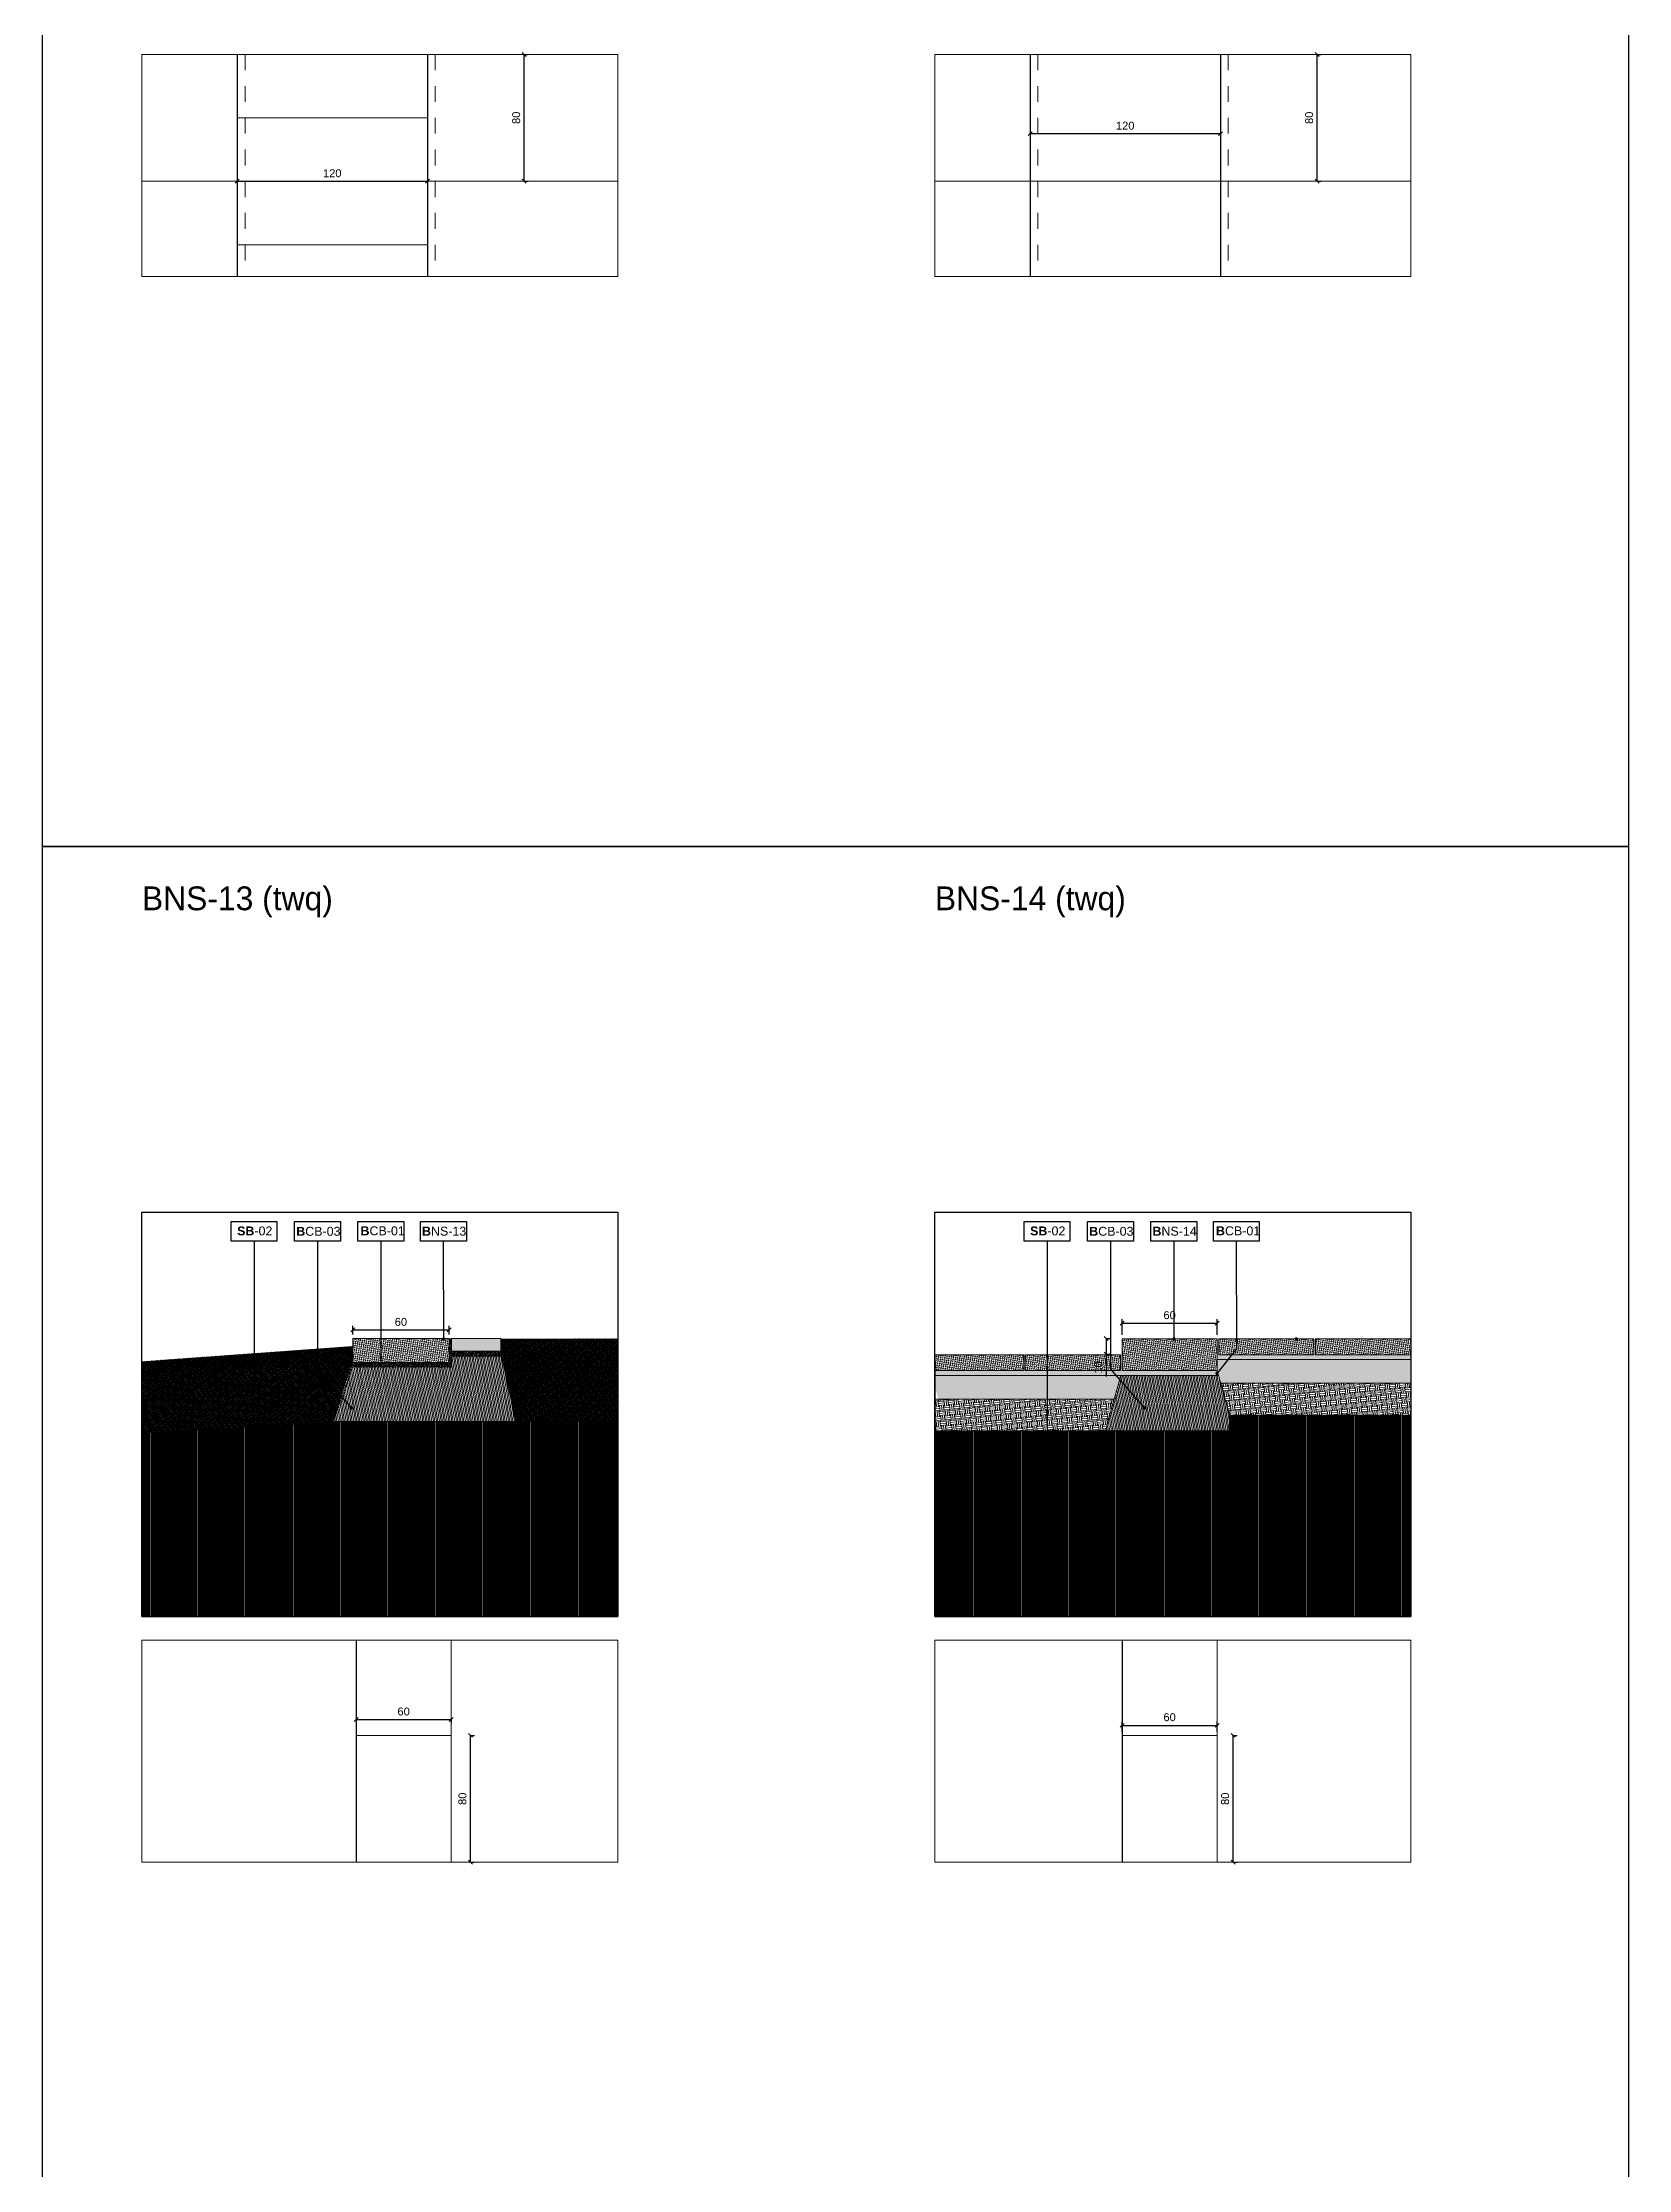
# Model space of a CAD drawing. Header units: metres. Extents: x -325 to 301, y -147 to 149.
# Drawn here: x 240.92 to 250.92, y 65.11 to 78.53 of the extents above; entities that cross this region are included whole.
import ezdxf

# ---------------------------------------------------------------- set-up
doc = ezdxf.new("R2010")
doc.units = ezdxf.units.M
doc.linetypes.add('HIDDEN', pattern=[0.375, 0.25, -0.125])
doc.layers.get('Defpoints').update_dxf_attribs({"lineweight": 13})
doc.layers.add('-aux', color=50, linetype='Continuous', plot=False)
doc.layers.add('02-L-AUX', color=2, linetype='Continuous', plot=False)
for name, color, linetype, true_color in [('0-TX-1_25', 7, 'Continuous', 0x3f4f7f), ('3-TR-paviment fort', 7, 'Continuous', 0xd1d1d1), ('EIT_3 TR sorra', 7, 'Continuous', 0xd8ceb0)]:
    doc.layers.add(name, color=color, linetype=linetype, true_color=true_color)
for name, color, linetype, lineweight, true_color in [('02-L-Joints-Paviment_07_Natural Stone', 7, 'Continuous', 5, 0x998833), ('03-TR-Paviment_02_Sealed Gravel', 7, 'Continuous', 5, 0xd4be8c), ('03-TR-Paviment_08_Natural Stone Bleachers', 7, 'Continuous', 5, 0xafad9d), ('3-TR tot_u', 7, 'Continuous', 5, 0x787878)]:
    doc.layers.add(name, color=color, linetype=linetype, lineweight=lineweight, true_color=true_color)
for name, color, linetype in [('02-L-Stair-Terraces', 6, 'Continuous'), ('1-SECCIÓ', 1, 'Continuous'), ('A-KEYPLAN_HATCH', 7, 'Continuous'), ('A_TEXT_2', 7, 'Continuous'), ('EIT_0 Llegenda', 7, 'Continuous'), ('EIT_3 TR terra vegetal', 45, 'Continuous')]:
    doc.layers.add(name, color=color, linetype=linetype)
for name, color, linetype, lineweight in [('1-CM', 7, 'Continuous', 0), ('2-L-Projecció', 252, 'Continuous', 0), ('2-L-secció', 1, 'Continuous', 0), ('3-TR Formigó', 252, 'Continuous', 0), ('3-TR Seleccionat', 44, 'Continuous', 0), ('3-TR Tot-u', 37, 'Continuous', 0), ('3-TR-recebo', 252, 'Continuous', 0)]:
    doc.layers.add(name, color=color, linetype=linetype, lineweight=lineweight)
doc.styles.get("Standard").update_dxf_attribs({"font": 'arial.ttf'})
doc.styles.add('x-llegenda materials$0$ENGRAVERS', font='TT0586M.TTF')
doc.dimstyles.new('ISO-25', dxfattribs={"dimtxt": 0.1, "dimasz": 0.1, "dimexe": 0.1, "dimexo": 0.1, "dimgap": 0.1, "dimtad": 1, "dimdec": 0, "dimlfac": 100, "dimzin": 9, "dimtxsty": 'Standard', "dimblk": 'OBLIQUE', "dimcen": 0.1, "dimadec": 0, "dimazin": 0, "dimtfac": 1, "dimtdec": 0, "dimtmove": 0, "dimatfit": 3, "dimldrblk": 'OBLIQUE', "dimfxl": 1, "dimarcsym": 0})

# ---------------------------------------------------------------- blocks, each defined once
blk = doc.blocks.new('_Oblique')
at = {"color": 0, "lineweight": -2}
blk.add_line((-0.5, -0.5), (0.5, 0.5), dxfattribs=at)
blk = doc.blocks.new('*D913')
at = {"layer": '0-TX-1_25', "color": 0, "lineweight": -2, "transparency": 16777216}
for p, q in [((242.149, 77.652), (242.149, 77.627)), ((242.149, 77.652), (243.349, 77.652)), ((243.349, 77.652), (243.349, 77.627))]:
    blk.add_line(p, q, dxfattribs=at)
at = {"layer": 'Defpoints', "color": 0, "transparency": 16777216}
for p in [(242.149, 77.652), (243.349, 77.652), (243.349, 77.652)]:
    blk.add_point(p, dxfattribs=at)
at = {"layer": '0-TX-1_25', "color": 0, "lineweight": -2, "transparency": 16777216, "xscale": 0.025, "yscale": 0.025, "zscale": 0.025, "rotation": 180}
blk.add_blockref('_Oblique', (242.149, 77.652), dxfattribs=at)
at = {"layer": '0-TX-1_25', "color": 0, "lineweight": -2, "transparency": 16777216, "xscale": 0.025, "yscale": 0.025, "zscale": 0.025}
blk.add_blockref('_Oblique', (243.349, 77.652), dxfattribs=at)
at = {"layer": '0-TX-1_25', "color": 0, "transparency": 16777216, "insert": (242.749, 77.702), "char_height": 0.05, "width": 0.05195, "attachment_point": 5}
blk.add_mtext('120', dxfattribs=at)
blk = doc.blocks.new('*D914')
at = {"layer": '0-TX-1_25', "color": 0, "lineweight": -2, "transparency": 16777216}
for p, q in [((243.96, 78.452), (243.985, 78.452)), ((243.96, 77.652), (243.96, 78.452)), ((243.96, 77.652), (243.985, 77.652))]:
    blk.add_line(p, q, dxfattribs=at)
at = {"layer": 'Defpoints', "color": 0, "transparency": 16777216}
for p in [(243.96, 78.452), (243.96, 78.452), (243.96, 77.652)]:
    blk.add_point(p, dxfattribs=at)
at = {"layer": '0-TX-1_25', "color": 0, "lineweight": -2, "transparency": 16777216, "xscale": 0.025, "yscale": 0.025, "zscale": 0.025}
for p, rotation in [((243.96, 78.452), 90), ((243.96, 77.652), 270)]:
    blk.add_blockref('_Oblique', p, dxfattribs=dict(at, rotation=rotation))
at = {"layer": '0-TX-1_25', "color": 0, "transparency": 16777216, "insert": (243.909, 78.052), "char_height": 0.05, "attachment_point": 5, "rotation": 90}
blk.add_mtext('80', dxfattribs=at)
blk = doc.blocks.new('*D930')
at = {"layer": '0-TX-1_25', "color": 0, "lineweight": -2, "transparency": 16777216}
for p, q in [((247.149, 77.952), (247.149, 77.927)), ((247.149, 77.952), (248.349, 77.952)), ((248.349, 77.952), (248.349, 77.927))]:
    blk.add_line(p, q, dxfattribs=at)
at = {"layer": 'Defpoints', "color": 0, "transparency": 16777216}
for p in [(247.149, 77.952), (248.349, 77.952), (248.349, 77.952)]:
    blk.add_point(p, dxfattribs=at)
at = {"layer": '0-TX-1_25', "color": 0, "lineweight": -2, "transparency": 16777216, "xscale": 0.025, "yscale": 0.025, "zscale": 0.025, "rotation": 180}
blk.add_blockref('_Oblique', (247.149, 77.952), dxfattribs=at)
at = {"layer": '0-TX-1_25', "color": 0, "lineweight": -2, "transparency": 16777216, "xscale": 0.025, "yscale": 0.025, "zscale": 0.025}
blk.add_blockref('_Oblique', (248.349, 77.952), dxfattribs=at)
at = {"layer": '0-TX-1_25', "color": 0, "transparency": 16777216, "insert": (247.749, 78.002), "char_height": 0.05, "width": 0.05195, "attachment_point": 5}
blk.add_mtext('120', dxfattribs=at)
blk = doc.blocks.new('*D931')
at = {"layer": '0-TX-1_25', "color": 0, "lineweight": -2, "transparency": 16777216}
for p, q in [((248.96, 78.452), (248.985, 78.452)), ((248.96, 77.652), (248.96, 78.452)), ((248.96, 77.652), (248.985, 77.652))]:
    blk.add_line(p, q, dxfattribs=at)
at = {"layer": 'Defpoints', "color": 0, "transparency": 16777216}
for p in [(248.96, 78.452), (248.96, 78.452), (248.96, 77.652)]:
    blk.add_point(p, dxfattribs=at)
at = {"layer": '0-TX-1_25', "color": 0, "lineweight": -2, "transparency": 16777216, "xscale": 0.025, "yscale": 0.025, "zscale": 0.025}
for p, rotation in [((248.96, 78.452), 90), ((248.96, 77.652), 270)]:
    blk.add_blockref('_Oblique', p, dxfattribs=dict(at, rotation=rotation))
at = {"layer": '0-TX-1_25', "color": 0, "transparency": 16777216, "insert": (248.909, 78.052), "char_height": 0.05, "attachment_point": 5, "rotation": 90}
blk.add_mtext('80', dxfattribs=at)
blk = doc.blocks.new('hatch keyplan 2')
at = {"layer": 'A-KEYPLAN_HATCH'}
blk.add_lwpolyline([(0, 0.00548), (0.01287, 0.00548), (0.01287, 0), (0, 0)], close=True, dxfattribs=at)
blk = doc.blocks.new('hatch keyplan')
at = {"layer": 'A-KEYPLAN_HATCH'}
blk.add_blockref('hatch keyplan 2', (1.43058, 0.85215), dxfattribs=at)
blk = doc.blocks.new('SB-02')
at = {"layer": 'A-KEYPLAN_HATCH'}
blk.add_blockref('hatch keyplan', (-1.43058, -0.85215), dxfattribs=at)
at = {"layer": 'A_TEXT_2', "insert": (-0.0008, 0.00408), "char_height": 0.0025, "attachment_point": 1}
blk.add_mtext_dynamic_manual_height_columns('\\pi0.00249;{\\fArial|b1|i0|c0|p34;SB}-02', width=0.0145619, gutter_width=0.015, heights=[0], dxfattribs=at)
blk = doc.blocks.new('B-CB01')
at = {"layer": 'A-KEYPLAN_HATCH'}
blk.add_blockref('hatch keyplan', (-1.43058, -0.85215), dxfattribs=at)
at = {"layer": 'A_TEXT_2', "insert": (-0.0008, 0.00411), "char_height": 0.0025, "attachment_point": 1}
blk.add_mtext_dynamic_manual_height_columns('\\pi0.00152;{\\fArial|b1|i0|c0|p34;B}CB-01', width=0.0145619, gutter_width=0.015, heights=[0], dxfattribs=at)
blk = doc.blocks.new('*D937')
at = {"layer": '0-TX-1_25', "color": 0, "lineweight": -2, "transparency": 16777216}
for p, q in [((242.899, 67.952), (242.899, 67.927)), ((242.899, 67.952), (243.499, 67.952)), ((243.499, 67.952), (243.499, 67.927))]:
    blk.add_line(p, q, dxfattribs=at)
at = {"layer": 'Defpoints', "color": 0, "transparency": 16777216}
for p in [(242.899, 67.952), (243.499, 67.952), (243.499, 67.952)]:
    blk.add_point(p, dxfattribs=at)
at = {"layer": '0-TX-1_25', "color": 0, "lineweight": -2, "transparency": 16777216, "xscale": 0.025, "yscale": 0.025, "zscale": 0.025, "rotation": 180}
blk.add_blockref('_Oblique', (242.899, 67.952), dxfattribs=at)
at = {"layer": '0-TX-1_25', "color": 0, "lineweight": -2, "transparency": 16777216, "xscale": 0.025, "yscale": 0.025, "zscale": 0.025}
blk.add_blockref('_Oblique', (243.499, 67.952), dxfattribs=at)
at = {"layer": '0-TX-1_25', "color": 0, "transparency": 16777216, "insert": (243.199, 68.002), "char_height": 0.05, "width": 0.05195, "attachment_point": 5}
blk.add_mtext('60', dxfattribs=at)
blk = doc.blocks.new('*D938')
at = {"layer": '0-TX-1_25', "color": 0, "lineweight": -2, "transparency": 16777216}
for p, q in [((243.62, 67.852), (243.645, 67.852)), ((243.62, 67.052), (243.62, 67.852)), ((243.62, 67.052), (243.645, 67.052))]:
    blk.add_line(p, q, dxfattribs=at)
at = {"layer": 'Defpoints', "color": 0, "transparency": 16777216}
for p in [(243.62, 67.852), (243.62, 67.852), (243.62, 67.052)]:
    blk.add_point(p, dxfattribs=at)
at = {"layer": '0-TX-1_25', "color": 0, "lineweight": -2, "transparency": 16777216, "xscale": 0.025, "yscale": 0.025, "zscale": 0.025}
for p, rotation in [((243.62, 67.852), 90), ((243.62, 67.052), 270)]:
    blk.add_blockref('_Oblique', p, dxfattribs=dict(at, rotation=rotation))
at = {"layer": '0-TX-1_25', "color": 0, "transparency": 16777216, "insert": (243.57, 67.452), "char_height": 0.05, "attachment_point": 5, "rotation": 90}
blk.add_mtext('80', dxfattribs=at)
blk = doc.blocks.new('B-CB03')
at = {"layer": 'A-KEYPLAN_HATCH'}
blk.add_blockref('hatch keyplan', (-1.43058, -0.85215), dxfattribs=at)
at = {"layer": 'A_TEXT_2', "insert": (-0.0008, 0.00398), "char_height": 0.0025, "attachment_point": 1}
blk.add_mtext_dynamic_manual_height_columns('\\pi0.00128;{\\fArial|b1|i0|c0|p34;B}CB-03', width=0.0145619, gutter_width=0.015, heights=[0], dxfattribs=at)
blk = doc.blocks.new('POINT')
at = {"layer": '0-TX-1_25'}
h = blk.add_hatch(dxfattribs=at)
h.set_pattern_fill('ANGLE', color=256)
h.set_pattern_definition([(0, (-83.747, -12.726), (0, 6.985), [5.08, -1.905]), (90, (-83.747, -12.726), (-6.985, 4e-16), [5.08, -1.905])])
edge = h.paths.add_edge_path()
edge.add_arc((0, 0), 0.0075, 0, 360)
h = blk.add_hatch(color=256, dxfattribs=at)
h.dxf.hatch_style = 1
edge = h.paths.add_edge_path()
edge.add_arc((0, 0), 0.0075, 0, 360)
blk.add_circle((0, 0), 0.0075, dxfattribs=at)
blk = doc.blocks.new('*D939')
at = {"layer": '0-TX-1_25', "color": 0, "lineweight": -2, "transparency": 16777216}
for p, q in [((242.878, 70.379), (242.878, 70.434)), ((243.486, 70.379), (243.486, 70.434)), ((242.878, 70.409), (243.486, 70.409))]:
    blk.add_line(p, q, dxfattribs=at)
at = {"layer": 'Defpoints', "color": 0, "transparency": 16777216}
for p in [(242.878, 70.354), (243.486, 70.409), (243.486, 70.354, 0)]:
    blk.add_point(p, dxfattribs=at)
at = {"layer": '0-TX-1_25', "color": 0, "lineweight": -2, "transparency": 16777216, "xscale": 0.025, "yscale": 0.025, "zscale": 0.025, "rotation": 180}
blk.add_blockref('_Oblique', (242.878, 70.409), dxfattribs=at)
at = {"layer": '0-TX-1_25', "color": 0, "lineweight": -2, "transparency": 16777216, "xscale": 0.025, "yscale": 0.025, "zscale": 0.025}
blk.add_blockref('_Oblique', (243.486, 70.409), dxfattribs=at)
at = {"layer": '0-TX-1_25', "color": 0, "transparency": 16777216, "insert": (243.182, 70.459), "char_height": 0.05, "attachment_point": 5}
blk.add_mtext('60', dxfattribs=at)
blk = doc.blocks.new('BNS-13')
at = {"layer": 'A-KEYPLAN_HATCH', "xscale": 0.7124947396918078, "yscale": 0.7124947396918078, "zscale": 0.7124947396918078}
blk.add_blockref('hatch keyplan', (-1.01928, -0.60715), dxfattribs=at)
at = {"layer": 'A_TEXT_2', "insert": (0.00031, 0.00286), "char_height": 0.0017812, "attachment_point": 1}
blk.add_mtext_dynamic_manual_height_columns('{\\fArial|b1|i0|c0|p34;B}NS-13', width=0.0103753, gutter_width=0.01069, heights=[0], dxfattribs=at)
blk = doc.blocks.new('*D940')
at = {"layer": '0-TX-1_25', "color": 0, "lineweight": -2, "transparency": 16777216}
for p, q in [((248.429, 67.852), (248.454, 67.852)), ((248.429, 67.052), (248.429, 67.852)), ((248.429, 67.052), (248.454, 67.052))]:
    blk.add_line(p, q, dxfattribs=at)
at = {"layer": 'Defpoints', "color": 0, "transparency": 16777216}
for p in [(248.429, 67.852), (248.429, 67.852), (248.429, 67.052)]:
    blk.add_point(p, dxfattribs=at)
at = {"layer": '0-TX-1_25', "color": 0, "lineweight": -2, "transparency": 16777216, "xscale": 0.025, "yscale": 0.025, "zscale": 0.025}
for p, rotation in [((248.429, 67.852), 90), ((248.429, 67.052), 270)]:
    blk.add_blockref('_Oblique', p, dxfattribs=dict(at, rotation=rotation))
at = {"layer": '0-TX-1_25', "color": 0, "transparency": 16777216, "insert": (248.379, 67.452), "char_height": 0.05, "attachment_point": 5, "rotation": 90}
blk.add_mtext('80', dxfattribs=at)
blk = doc.blocks.new('*D941')
at = {"layer": '0-TX-1_25', "color": 0, "lineweight": -2, "transparency": 16777216}
for p, q in [((247.629, 70.355), (247.654, 70.355)), ((247.629, 70.355), (247.629, 70.255)), ((247.629, 70.255), (247.654, 70.255)), ((247.629, 70.255), (247.629, 70.114))]:
    blk.add_line(p, q, dxfattribs=at)
at = {"layer": 'Defpoints', "color": 0, "transparency": 16777216}
for p in [(247.629, 70.355), (247.629, 70.255), (247.629, 70.255)]:
    blk.add_point(p, dxfattribs=at)
at = {"layer": '0-TX-1_25', "color": 0, "lineweight": -2, "transparency": 16777216, "xscale": 0.025, "yscale": 0.025, "zscale": 0.025}
for p, rotation in [((247.629, 70.355), 90), ((247.629, 70.255), 270)]:
    blk.add_blockref('_Oblique', p, dxfattribs=dict(at, rotation=rotation))
at = {"layer": '0-TX-1_25', "color": 0, "transparency": 16777216, "insert": (247.579, 70.172), "char_height": 0.05, "attachment_point": 5, "rotation": 90}
blk.add_mtext('10', dxfattribs=at)
blk = doc.blocks.new('*D942')
at = {"layer": '0-TX-1_25', "color": 0, "lineweight": -2, "transparency": 16777216}
for p, q in [((247.729, 70.377), (247.729, 70.476)), ((247.729, 70.451), (248.329, 70.451)), ((248.329, 70.377), (248.329, 70.476))]:
    blk.add_line(p, q, dxfattribs=at)
at = {"layer": 'Defpoints', "color": 0, "transparency": 16777216}
for p in [(248.329, 70.451), (247.729, 70.352), (248.329, 70.352)]:
    blk.add_point(p, dxfattribs=at)
at = {"layer": '0-TX-1_25', "color": 0, "lineweight": -2, "transparency": 16777216, "xscale": 0.025, "yscale": 0.025, "zscale": 0.025, "rotation": 180}
blk.add_blockref('_Oblique', (247.729, 70.451), dxfattribs=at)
at = {"layer": '0-TX-1_25', "color": 0, "lineweight": -2, "transparency": 16777216, "xscale": 0.025, "yscale": 0.025, "zscale": 0.025}
blk.add_blockref('_Oblique', (248.329, 70.451), dxfattribs=at)
at = {"layer": '0-TX-1_25', "color": 0, "transparency": 16777216, "insert": (248.029, 70.501), "char_height": 0.05, "attachment_point": 5}
blk.add_mtext('60', dxfattribs=at)
blk = doc.blocks.new('*D943')
at = {"layer": '0-TX-1_25', "color": 0, "lineweight": -2, "transparency": 16777216}
for p, q in [((247.729, 67.877), (247.729, 67.94)), ((247.729, 67.915), (248.329, 67.915)), ((248.329, 67.877), (248.329, 67.94))]:
    blk.add_line(p, q, dxfattribs=at)
at = {"layer": 'Defpoints', "color": 0, "transparency": 16777216}
for p in [(248.329, 67.915), (247.729, 67.852), (248.329, 67.852)]:
    blk.add_point(p, dxfattribs=at)
at = {"layer": '0-TX-1_25', "color": 0, "lineweight": -2, "transparency": 16777216, "xscale": 0.025, "yscale": 0.025, "zscale": 0.025, "rotation": 180}
blk.add_blockref('_Oblique', (247.729, 67.915), dxfattribs=at)
at = {"layer": '0-TX-1_25', "color": 0, "lineweight": -2, "transparency": 16777216, "xscale": 0.025, "yscale": 0.025, "zscale": 0.025}
blk.add_blockref('_Oblique', (248.329, 67.915), dxfattribs=at)
at = {"layer": '0-TX-1_25', "color": 0, "transparency": 16777216, "insert": (248.029, 67.966), "char_height": 0.05, "attachment_point": 5}
blk.add_mtext('60', dxfattribs=at)
blk = doc.blocks.new('BNS.14')
at = {"layer": 'A-KEYPLAN_HATCH', "xscale": 0.7124947396918078, "yscale": 0.7124947396918078, "zscale": 0.7124947396918078}
blk.add_blockref('hatch keyplan', (-1.01928, -0.60715), dxfattribs=at)
at = {"layer": 'A_TEXT_2', "insert": (0.00031, 0.00286), "char_height": 0.0017812, "attachment_point": 1}
blk.add_mtext_dynamic_manual_height_columns('{\\fArial|b1|i0|c0|p34;B}NS-14', width=0.0103753, gutter_width=0.01069, heights=[0], dxfattribs=at)

msp = doc.modelspace()

# ---------------------------------------------------------------- hatches: boundary and pattern name
at = {"layer": '03-TR-Paviment_02_Sealed Gravel'}
h = msp.add_hatch(dxfattribs=at)
h.set_pattern_fill('_USER', color=256, scale=0.008, angle=234.1752, style=0, double=1, pattern_type=0)
h.set_pattern_definition([(234.17524389634, (419711.089566, 4594371.2788515), (0.006486487979183, -0.004682464489553), []), (324.17524389634, (419711.089566, 4594371.2788515), (0.004682464489553, 0.006486487979183), [])])
h.paths.add_polyline_path([(243.907, 69.83), (243.817, 70.244), (243.811, 70.35), (244.549, 70.352), (244.549, 69.83)])
at = {"layer": '03-TR-Paviment_08_Natural Stone Bleachers', "extrusion": (-4.31295e-06, 1.2847e-09, 1)}
h = msp.add_hatch(dxfattribs=at)
h.set_pattern_fill('DASH', color=256, scale=0.00261084836, angle=233, style=0, double=1)
h.paths.add_polyline_path([(242.878, 70.354), (242.878, 70.204), (243.486, 70.204), (243.486, 70.354)])
at = {"layer": '03-TR-Paviment_08_Natural Stone Bleachers'}
h = msp.add_hatch(dxfattribs=at)
h.set_pattern_fill('DASH', color=256, scale=0.00261084836, angle=233, style=0, double=1)
h.paths.add_polyline_path([(248.329, 70.152), (248.329, 70.352), (247.729, 70.352), (247.729, 70.152)])
h = msp.add_hatch(dxfattribs=at)
h.set_pattern_fill('DASH', color=256, scale=0.00261084836, angle=233, style=0, double=1)
h.paths.add_polyline_path([(248.939, 70.252), (248.939, 70.352), (248.339, 70.352), (248.339, 70.252)])
h = msp.add_hatch(dxfattribs=at)
h.set_pattern_fill('DASH', color=256, scale=0.00261084836, angle=233, style=0, double=1)
h.paths.add_polyline_path([(249.549, 70.252), (249.549, 70.352), (248.949, 70.352), (248.949, 70.252)])
h = msp.add_hatch(dxfattribs=at)
h.set_pattern_fill('DASH', color=256, scale=0.002611, angle=233, style=0, double=1)
h.set_pattern_definition([(233, (139.2538435, 38.613596), (0.0016315323, -0.0116089556), [0.0082894435, -0.0082894435])])
h.paths.add_polyline_path([(246.549, 70.252), (246.549, 70.152), (247.109, 70.152), (247.109, 70.252)])
h = msp.add_hatch(dxfattribs=at)
h.set_pattern_fill('DASH', color=256, scale=0.00261084836, angle=233, style=0, double=1)
h.paths.add_polyline_path([(247.719, 70.152), (247.719, 70.252), (247.119, 70.252), (247.119, 70.152)])
at = {"layer": '3-TR Formigó'}
h = msp.add_hatch(dxfattribs=at)
h.set_pattern_fill('ANSI31', color=256, scale=0.003, angle=234.1746, style=0)
h.set_pattern_definition([(279.1746, (243.048252, 70.073813), (0.00940315, 0.0015187), [])])
h.paths.add_polyline_path([(243.817, 70.244), (243.501, 70.244), (243.501, 70.174), (242.87, 70.175), (242.843, 70.074), (242.755, 69.83), (243.907, 69.83)])
h = msp.add_hatch(dxfattribs=at)
h.set_pattern_fill('ANSI31', color=256, scale=0.003, angle=234.1752, style=0)
h.set_pattern_definition([(279.1752, (247.700956, 69.650811), (0.00940313, 0.00151881), [])])
h.paths.add_polyline_path([(247.625, 69.772), (248.406, 69.772), (248.406, 69.872), (248.337, 70.122), (247.721, 70.122)])
at = {"layer": '3-TR Seleccionat'}
h = msp.add_hatch(dxfattribs=at)
h.set_pattern_fill('ANSI31', color=256, scale=0.002, angle=45, style=0)
h.set_pattern_definition([(90, (206.0504134, 16.56044), (-0.00635, 0), [])])
h.paths.add_polyline_path([(241.548, 68.602), (244.549, 68.602), (244.549, 69.83), (242.755, 69.83), (241.541, 69.758)])
h = msp.add_hatch(dxfattribs=at)
h.set_pattern_fill('ANSI31', color=256, scale=0.002, angle=225, style=0)
h.set_pattern_definition([(270, (246.3976476, 69.409265), (0.00635, -2e-18), [])])
h.paths.add_polyline_path([(246.549, 68.602), (249.549, 68.602), (249.549, 69.872), (248.406, 69.872), (248.406, 69.772), (246.549, 69.772)])
at = {"layer": '3-TR Tot-u'}
h = msp.add_hatch(dxfattribs=at)
h.set_pattern_fill('EARTH', color=256, scale=0.005, angle=-84.0741)
h.set_pattern_definition([(275.925852, (141.40025, 38.713596), (0.034858251, -0.028302426), [0.03175, -0.03175]), (275.925852, (141.41209, 38.714825), (0.034858251, -0.028302426), [0.03175, -0.03175]), (275.925852, (141.423934, 38.716055), (0.034858251, -0.028302426), [0.03175, -0.03175]), (5.925852, (141.42829, 38.712517), (0.028302426, 0.034858251), [0.03175, -0.03175]), (5.925852, (141.42952, 38.700674), (0.028302426, 0.034858251), [0.03175, -0.03175]), (5.925852, (141.43075, 38.688832), (0.028302426, 0.034858251), [0.03175, -0.03175])])
h.paths.add_polyline_path([(248.351, 70.072), (248.406, 69.872), (249.549, 69.872), (249.549, 70.072)])
h = msp.add_hatch(dxfattribs=at)
h.set_pattern_fill('EARTH', color=256, scale=0.005, angle=-84.0741)
h.set_pattern_definition([(275.925852, (139.543724, 38.613596), (0.034858251, -0.028302426), [0.03175, -0.03175]), (275.925852, (139.555566, 38.614825), (0.034858251, -0.028302426), [0.03175, -0.03175]), (275.925852, (139.56741, 38.616055), (0.034858251, -0.028302426), [0.03175, -0.03175]), (5.925852, (139.571766, 38.612517), (0.028302426, 0.034858251), [0.03175, -0.03175]), (5.925852, (139.572995, 38.600674), (0.028302426, 0.034858251), [0.03175, -0.03175]), (5.925852, (139.574225, 38.588832), (0.028302426, 0.034858251), [0.03175, -0.03175])])
h.paths.add_polyline_path([(246.549, 69.972), (246.549, 69.772), (247.625, 69.772), (247.68, 69.972)])
at = {"layer": '3-TR tot_u'}
h = msp.add_hatch(dxfattribs=at)
h.set_pattern_fill('AR-CONC', color=256, scale=0.00025, angle=92.9928)
h.set_pattern_definition([(142.992814, (141.345588, 38.713596), (0.001601339, 0.045692094), [0.0047625, -0.0523875]), (87.992814, (141.34559, 38.713596), (-0.047239044, -0.011292642), [0.00381, -0.041910146]), (193.44426, (141.34572, 38.717404), (-0.045637704, 0.034399452), [0.004047502, -0.044522561]), (139.177014, (141.332905, 38.712933), (0.00695794, 0.068226093), [0.00714375, -0.07858125]), (189.62837, (141.333485, 38.71862), (-0.064870924, 0.05604051), [0.006071256, -0.0667839]), (84.176966, (141.332905, 38.71293), (-0.064870924, 0.05604051), [0.00571499, -0.062864933]), (113.992814, (141.335744, 38.71944), (0.023552455, 0.039186736), [0.0047625, -0.0523875]), (58.992814, (141.335744, 38.71944), (-0.04679087, 0.013025288), [0.00381, -0.04191]), (164.44426, (141.337707, 38.722706), (-0.023238414, 0.052212023), [0.004047502, -0.044522484]), (130.492814, (141.345588, 38.713596), (-0.021150243, -0.000332572), [0, -0.041402, 0, -0.042545, 0, -0.04206875]), (100.492814, (141.345588, 38.713596), (-0.02588316, 0.0153745068), [0, -0.024257, 0, -0.0404495, 0, -0.01603375]), (60.492814, (141.346327, 38.699455), (-0.0003395879, 0.033926191), [0, -0.015875, 0, -0.04953, 0, -0.0657225]), (50.492814, (141.34666, 38.693114), (-0.0082814355, 0.036649903), [0, -0.0206375, 0, -0.032893, 0, -0.0466725])])
h.paths.add_polyline_path([(248.329, 70.222), (248.329, 70.152), (248.351, 70.072), (249.549, 70.072), (249.549, 70.222)])
h = msp.add_hatch(dxfattribs=at)
h.set_pattern_fill('AR-CONC', color=256, scale=0.00025, angle=92.9928)
h.set_pattern_definition([(142.992814, (139.565588, 38.61361), (0.001601339, 0.045692094), [0.0047625, -0.0523875]), (87.992814, (139.56559, 38.61361), (-0.047239044, -0.011292642), [0.00381, -0.041910146]), (193.44426, (139.56572, 38.617418), (-0.045637704, 0.034399452), [0.004047502, -0.044522561]), (139.177014, (139.552905, 38.612947), (0.00695794, 0.068226093), [0.00714375, -0.07858125]), (189.62837, (139.553485, 38.61863), (-0.064870924, 0.05604051), [0.006071256, -0.0667839]), (84.176966, (139.552905, 38.61295), (-0.064870924, 0.05604051), [0.00571499, -0.062864933]), (113.992814, (139.555744, 38.619454), (0.023552455, 0.039186736), [0.0047625, -0.0523875]), (58.992814, (139.555744, 38.619454), (-0.04679087, 0.013025288), [0.00381, -0.04191]), (164.44426, (139.557707, 38.62272), (-0.023238414, 0.052212023), [0.004047502, -0.044522484]), (130.492814, (139.565588, 38.61361), (-0.021150243, -0.000332572), [0, -0.041402, 0, -0.042545, 0, -0.04206875]), (100.492814, (139.565588, 38.61361), (-0.02588316, 0.0153745068), [0, -0.024257, 0, -0.0404495, 0, -0.01603375]), (60.492814, (139.566327, 38.599469), (-0.0003395879, 0.033926191), [0, -0.015875, 0, -0.04953, 0, -0.0657225]), (50.492814, (139.56666, 38.593127), (-0.0082814355, 0.036649903), [0, -0.0206375, 0, -0.032893, 0, -0.0466725])])
h.paths.add_polyline_path([(246.549, 70.122), (246.549, 70.052), (246.571, 69.972), (247.68, 69.972), (247.721, 70.122)])
at = {"layer": '3-TR-paviment fort', "extrusion": (-4.31295e-06, 1.2847e-09, 1)}
msp.add_hatch(color=256, dxfattribs=at).paths.add_polyline_path([(243.811, 70.354), (243.811, 70.274), (243.501, 70.274), (243.501, 70.354)])
at = {"layer": '3-TR-recebo'}
h = msp.add_hatch(dxfattribs=at)
h.set_pattern_fill('_USER', color=256, scale=0.008, angle=229.8686, style=0, double=1, pattern_type=0)
h.set_pattern_definition([(229.8686, (241.862167, 71.055778), (0.006116544, -0.005156344), []), (319.8686, (241.862167, 71.055778), (0.005156344, 0.006116544), [])])
h.paths.add_polyline_path([(242.878, 70.266), (242.878, 70.204), (242.439, 70.172), (241.549, 70.109), (241.549, 70.208), (241.747, 70.223), (242.415, 70.271), (242.878, 70.304)])
at = {"layer": 'EIT_3 TR sorra'}
h = msp.add_hatch(dxfattribs=at)
h.set_pattern_fill('ANSI36', color=256, scale=0.0025515109, angle=-0.56745428, style=0, double=1)
h.paths.add_polyline_path([(243.486, 70.244), (243.486, 70.354), (243.501, 70.354), (243.501, 70.274), (243.811, 70.274), (243.817, 70.245), (243.501, 70.244), (243.501, 70.174), (242.87, 70.175), (242.878, 70.204), (243.486, 70.204)])
h = msp.add_hatch(dxfattribs=at)
h.set_pattern_fill('ANSI36', color=256, scale=0.002552, angle=-0.5675, style=0, double=1)
h.set_pattern_definition([(44.43255, (242.243484, 74.616036), (0.004452031, 0.015709518), [0.020252618, -0.004050524, 0, -0.004050524])])
h.paths.add_polyline_path([(248.329, 70.352), (248.329, 70.222), (249.549, 70.222), (249.549, 70.252), (248.949, 70.252), (248.949, 70.352), (248.939, 70.352), (248.939, 70.252), (248.339, 70.252), (248.339, 70.352)])
h = msp.add_hatch(dxfattribs=at)
h.set_pattern_fill('ANSI36', color=256, scale=0.002552, angle=-0.5675, style=0, double=1)
h.set_pattern_definition([(44.43255, (241.031683, 74.516036), (0.004452031, 0.015709518), [0.020252618, -0.004050524, 0, -0.004050524])])
h.paths.add_polyline_path([(246.549, 70.152), (246.549, 70.122), (248.337, 70.122), (248.329, 70.152), (247.729, 70.152), (247.729, 70.252), (247.719, 70.252), (247.719, 70.152), (247.119, 70.152), (247.119, 70.252), (247.109, 70.252), (247.109, 70.152)])
at = {"layer": 'EIT_3 TR terra vegetal'}
h = msp.add_hatch(dxfattribs=at)
h.set_pattern_fill('_USER', color=256, scale=0.01, angle=36.7372, style=0, double=1, pattern_type=0)
h.set_pattern_definition([(36.73715769407, (1075624.061365, 4486395.151291), (-0.005981449920947, 0.008013879013512), []), (126.73715769407, (1075624.061365, 4486395.151291), (-0.008013879013512, -0.005981449920947), [])])
h.paths.add_polyline_path([(241.549, 69.758), (241.549, 70.108), (242.878, 70.204), (242.755, 69.83)])

# ---------------------------------------------------------------- linework, layer by layer
at = {"layer": '-aux'}
for points in [[(240.922, 83.457), (250.922, 83.457), (250.922, 73.457), (240.922, 73.457)], [(240.922, 73.457), (250.922, 73.457), (250.922, 63.457), (240.922, 63.457)]]:
    msp.add_lwpolyline(points, close=True, dxfattribs=at)
for points in [[(241.549, 68.602), (241.549, 71.152), (244.549, 71.152), (244.549, 68.602)], [(246.549, 68.602), (246.549, 71.152), (249.549, 71.152), (249.549, 68.602)]]:
    msp.add_lwpolyline(points, dxfattribs=at)
at = {"layer": '0-TX-1_25'}
for points in [[(242.256, 70.969), (242.256, 69.474)], [(242.656, 70.969), (242.656, 70.162), (242.87, 69.916)], [(243.056, 70.969), (243.055, 70.189)], [(243.449, 70.969), (243.451, 70.352)], [(247.256, 70.969), (247.256, 69.64)], [(247.656, 70.969), (247.656, 70.162), (247.87, 69.916)], [(248.056, 70.969), (248.056, 70.352)], [(248.449, 70.969), (248.451, 70.287)], [(248.333, 70.137), (248.451, 70.287)]]:
    msp.add_lwpolyline(points, dxfattribs=at)
at = {"layer": '02-L-AUX'}
for points in [[(241.549, 68.602), (244.549, 68.602)], [(246.549, 68.602), (249.549, 68.602)]]:
    msp.add_lwpolyline(points, dxfattribs=at)
at = {"layer": '02-L-Joints-Paviment_07_Natural Stone'}
for points in [[(242.149, 78.052), (243.349, 78.052)], [(242.149, 77.652), (241.549, 77.652)], [(244.549, 77.652), (243.349, 77.652)], [(247.149, 77.652), (246.549, 77.652)], [(247.149, 77.652), (248.349, 77.652)], [(249.549, 77.652), (248.349, 77.652)], [(242.149, 77.252), (243.349, 77.252)], [(242.899, 67.852), (243.499, 67.852)], [(247.729, 67.852), (248.329, 67.852)]]:
    msp.add_lwpolyline(points, dxfattribs=at)
at = {"layer": '02-L-Stair-Terraces'}
for points in [[(242.149, 78.452), (242.149, 77.052)], [(243.349, 78.452), (243.349, 77.052)], [(247.149, 78.452), (247.149, 77.052)], [(248.349, 78.452), (248.349, 77.052)], [(242.899, 68.452), (242.899, 67.052)], [(247.729, 68.452), (247.729, 67.052)]]:
    msp.add_lwpolyline(points, dxfattribs=at)
at = {"layer": '1-CM'}
for points in [[(241.549, 70.108), (242.878, 70.204), (242.878, 70.266), (242.878, 70.304), (241.549, 70.208)], [(242.87, 70.175), (243.501, 70.174)], [(248.329, 70.222), (249.549, 70.222)], [(248.329, 70.152), (248.406, 69.872), (248.406, 69.772)], [(246.549, 70.122), (247.721, 70.122)], [(247.68, 69.972), (247.721, 70.122)], [(247.721, 70.122), (248.337, 70.122)], [(248.351, 70.072), (249.549, 70.072)], [(246.549, 69.972), (247.68, 69.972)], [(247.625, 69.772), (247.68, 69.972)], [(242.755, 69.83), (241.549, 69.758)], [(242.755, 69.83), (241.549, 69.758)], [(243.907, 69.83), (242.755, 69.83)], [(246.549, 69.772), (248.406, 69.772)], [(248.406, 69.872), (249.549, 69.872)]]:
    msp.add_lwpolyline(points, dxfattribs=at)
at = {"layer": '1-CM', "extrusion": (-4.31295e-06, 1.2847e-09, 1), "elevation": -0.001}
for points in [[(242.878, 70.354), (242.878, 70.204), (243.486, 70.204), (243.486, 70.354)], [(243.811, 70.274), (243.501, 70.274), (243.501, 70.354), (243.811, 70.354)]]:
    msp.add_lwpolyline(points, close=True, dxfattribs=at)
at = {"layer": '1-CM'}
for points in [[(243.907, 69.83), (243.817, 70.244), (243.811, 70.35), (244.549, 70.352), (244.549, 69.83)], [(248.329, 70.352), (248.329, 70.152), (247.729, 70.152), (247.729, 70.352)], [(248.339, 70.352), (248.939, 70.352), (248.939, 70.252), (248.339, 70.252)], [(248.949, 70.352), (249.549, 70.352), (249.549, 70.252), (248.949, 70.252)], [(246.549, 70.252), (247.109, 70.252), (247.109, 70.152), (246.549, 70.152)], [(247.119, 70.252), (247.719, 70.252), (247.719, 70.152), (247.119, 70.152)]]:
    msp.add_lwpolyline(points, close=True, dxfattribs=at)
at = {"layer": '1-CM', "extrusion": (-4.31295e-06, 1.2847e-09, 1), "elevation": -0.001}
for points in [[(242.843, 70.074), (242.87, 70.175)], [(243.806, 70.274), (243.501, 70.274)], [(243.817, 70.244), (243.501, 70.244)]]:
    msp.add_lwpolyline(points, dxfattribs=at)
at = {"layer": '1-CM'}
for points, elevation in [([(242.87, 70.175), (242.878, 70.204)], 0), ([(242.755, 69.83), (242.843, 70.074)], 0.006)]:
    msp.add_lwpolyline(points, dxfattribs=dict(at, elevation=elevation))
msp.add_polyline3d([(243.854, 70.074, 0), (243.817, 70.244, 0), (243.501, 70.244, 0), (243.501, 70.174, 0)], dxfattribs=at)
at = {"layer": '1-SECCIÓ'}
for p, q in [((244.549, 70.352), (244.549, 68.602)), ((249.549, 70.352), (249.549, 68.602)), ((246.549, 70.209), (246.549, 68.602)), ((241.549, 70.032), (241.549, 68.602))]:
    msp.add_line(p, q, dxfattribs=at)
for points in [[(249.549, 70.352), (249.549, 69.152)], [(246.549, 70.252), (246.549, 69.152)]]:
    msp.add_lwpolyline(points, dxfattribs=at)
at = {"layer": '2-L-Projecció', "linetype": 'HIDDEN', "ltscale": 0.25}
for points in [[(242.199, 78.452), (242.199, 77.052)], [(243.399, 78.452), (243.399, 77.052)], [(247.199, 78.452), (247.199, 77.052)], [(248.399, 78.452), (248.399, 77.052)]]:
    msp.add_lwpolyline(points, dxfattribs=at)
at = {"layer": '2-L-Projecció', "ltscale": 0.25}
for points in [[(243.499, 68.452), (243.499, 67.052)], [(248.329, 68.452), (248.329, 67.052)]]:
    msp.add_lwpolyline(points, dxfattribs=at)
at = {"layer": '2-L-secció'}
msp.add_line((244.549, 70.352), (244.549, 68.602), dxfattribs=at)
for points in [[(241.549, 78.452), (244.549, 78.452), (244.549, 77.052), (241.549, 77.052)], [(246.549, 78.452), (249.549, 78.452), (249.549, 77.052), (246.549, 77.052)], [(241.549, 68.452), (244.549, 68.452), (244.549, 67.052), (241.549, 67.052)], [(246.549, 68.452), (249.549, 68.452), (249.549, 67.052), (246.549, 67.052)]]:
    msp.add_lwpolyline(points, close=True, dxfattribs=at)

# ---------------------------------------------------------------- block references
at = {"color": 244, "true_color": 0x991b1e}
for name, p, xscale, yscale, zscale in [('BNS-13', (243.305, 70.969), 31.57918051399534, 31.57918051399534, 31.57918051399534), ('BNS.14', (247.911, 70.969), 31.57918051399379, 31.57918051399379, 31.57918051399379)]:
    msp.add_blockref(name, p, dxfattribs=dict(at, xscale=xscale, yscale=yscale, zscale=zscale))
at = {"layer": '0-TX-1_25', "xscale": 22.5, "yscale": 22.5, "zscale": 22.5}
for name, p in [('SB-02', (242.111, 70.969)), ('B-CB03', (242.511, 70.969)), ('B-CB01', (242.911, 70.969)), ('SB-02', (247.111, 70.969)), ('B-CB03', (247.511, 70.969)), ('B-CB01', (248.305, 70.969))]:
    msp.add_blockref(name, p, dxfattribs=at)
at = {"layer": '0-TX-1_25'}
for p in [(243.451, 70.352), (243.055, 70.189), (242.87, 69.916), (242.256, 69.474)]:
    msp.add_blockref('POINT', p, dxfattribs=at)
at = {"layer": '0-TX-1_25', "xscale": -1, "rotation": 1.131780543641376}
for p in [(248.056, 70.352), (248.829, 70.352), (248.327, 70.134), (247.87, 69.916), (247.256, 69.64)]:
    msp.add_blockref('POINT', p, dxfattribs=at)

# ---------------------------------------------------------------- texts
at = {"layer": 'EIT_0 Llegenda', "char_height": 0.15, "width": 19.2101, "attachment_point": 1, "style": 'x-llegenda materials$0$ENGRAVERS'}
for s, insert in [('BNS-13 (twq)', (241.549, 73.205)), ('BNS-14 (twq)', (246.549, 73.205))]:
    msp.add_mtext(s, dxfattribs=dict(at, insert=insert))

# ---------------------------------------------------------------- dimensions: what is measured, and where the dimension line sits
at = {"layer": '0-TX-1_25'}
for base, p1, p2, picture, middle in [((243.96, 78.452), (243.96, 77.652), (243.96, 78.452), '*D914', (243.909, 78.052)), ((248.96, 78.452), (248.96, 77.652), (248.96, 78.452), '*D931', (248.909, 78.052)), ((247.629, 70.255), (247.629, 70.355), (247.629, 70.255), '*D941', (247.579, 70.172)), ((243.62, 67.852), (243.62, 67.052), (243.62, 67.852), '*D938', (243.57, 67.452)), ((248.429, 67.852), (248.429, 67.052), (248.429, 67.852), '*D940', (248.379, 67.452))]:
    dim = msp.add_linear_dim(base=base, p1=p1, p2=p2, angle=90, dimstyle='ISO-25', override={"dimtxt": 0.05, "dimasz": 0.025, "dimexe": 0.025, "dimexo": 0.025, "dimgap": 0.025, "dimblk1": 'Oblique', "dimblk2": 'Oblique', "dimsah": 1, "dimfxl": 0.1, "dimfxlon": 1, "dimarcsym": 1}, dxfattribs=at)
    dim.commit()
    dim.dimension.update_dxf_attribs({"geometry": picture, "text_midpoint": middle})
for base, p1, p2, text, picture, middle in [((248.349, 77.952), (247.149, 77.952), (248.349, 77.952), '120', '*D930', (247.749, 78.002)), ((243.349, 77.652), (242.149, 77.652), (243.349, 77.652), '120', '*D913', (242.749, 77.702)), ((243.486, 70.409), (242.878, 70.354), (243.486, 70.354, 0), '60', '*D939', (243.182, 70.459)), ((243.499, 67.952), (242.899, 67.952), (243.499, 67.952), '60', '*D937', (243.199, 68.002))]:
    dim = msp.add_linear_dim(base=base, p1=p1, p2=p2, text=text, dimstyle='ISO-25', override={"dimtxt": 0.05, "dimasz": 0.025, "dimexe": 0.025, "dimexo": 0.025, "dimgap": 0.025, "dimblk1": 'Oblique', "dimblk2": 'Oblique', "dimsah": 1, "dimfxl": 0.1, "dimfxlon": 1, "dimarcsym": 1}, dxfattribs=at)
    dim.commit()
    dim.dimension.update_dxf_attribs({"geometry": picture, "text_midpoint": middle})
for base, p1, p2, picture, middle in [((248.329, 70.451), (247.729, 70.352), (248.329, 70.352), '*D942', (248.029, 70.501)), ((248.329, 67.915), (247.729, 67.852), (248.329, 67.852), '*D943', (248.029, 67.966))]:
    dim = msp.add_linear_dim(base=base, p1=p1, p2=p2, dimstyle='ISO-25', override={"dimtxt": 0.05, "dimasz": 0.025, "dimexe": 0.025, "dimexo": 0.025, "dimgap": 0.025, "dimblk1": 'Oblique', "dimblk2": 'Oblique', "dimsah": 1, "dimfxl": 0.1, "dimfxlon": 1, "dimarcsym": 1}, dxfattribs=at)
    dim.commit()
    dim.dimension.update_dxf_attribs({"geometry": picture, "text_midpoint": middle})

doc.saveas('drawing.dxf')
